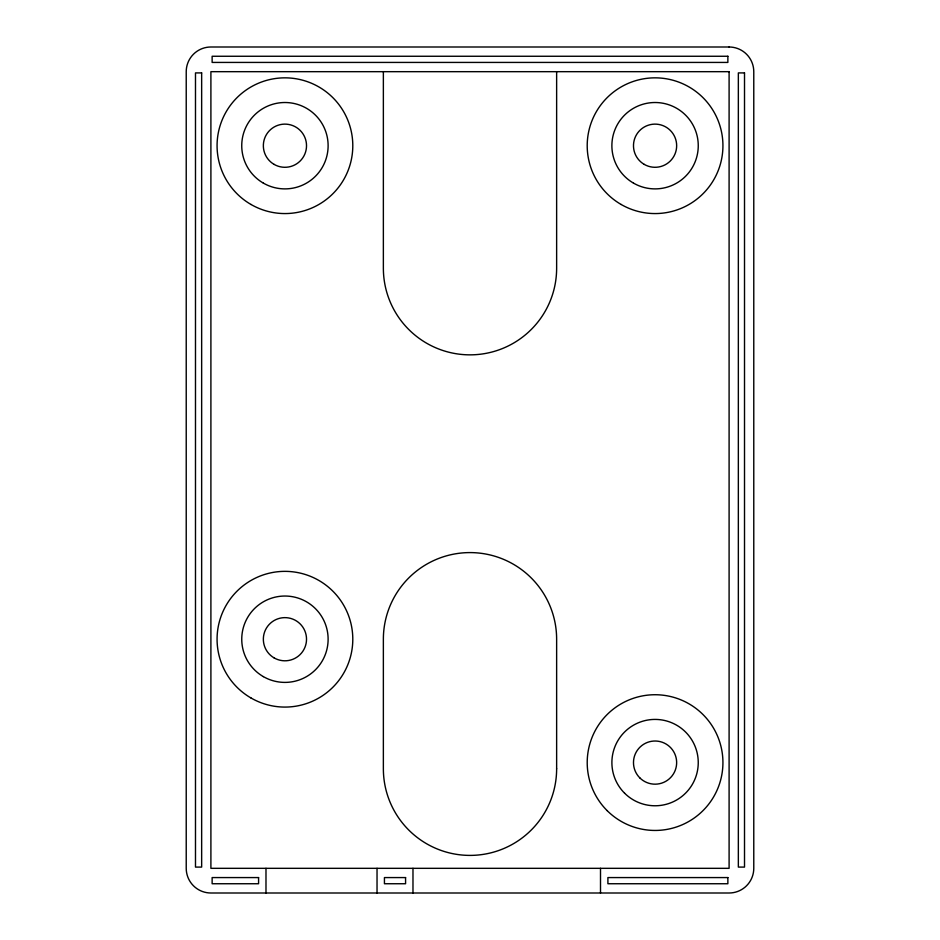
<?xml version="1.0" encoding="UTF-8"?>
<svg xmlns="http://www.w3.org/2000/svg" width="940" height="940" viewBox="0 0 940 940"><rect width="100%" height="100%" fill="white"/><g stroke="black" fill="none" stroke-linecap="round" stroke-linejoin="round"><path stroke-width="1.41" d="M600.507 868.325L600.507 893M556.633 71.675L556.633 268.217A86.633 86.633 0 0 1 470 354.85A86.633 86.633 0 0 1 383.367 268.217L383.367 71.675M412.977 868.325L412.977 893M377.034 868.325L377.034 893M265.985 868.325L265.985 893M729.099 47L210.901 47A24.675 24.675 0 0 0 186.226 71.675L186.226 868.325A24.675 24.675 0 0 0 210.901 893L729.099 893A24.675 24.675 0 0 0 753.774 868.325L753.774 71.675A24.675 24.675 0 0 0 729.099 47M727.866 56.259L212.135 56.259L212.135 62.428L727.866 62.428L727.866 56.259M729.099 71.675L210.901 71.675L210.901 868.325L729.099 868.325L729.099 71.675M201.654 72.909L195.485 72.909L195.485 867.091L201.654 867.091L201.654 72.909M744.515 72.909L738.346 72.909L738.346 867.091L744.515 867.091L744.515 72.909M258.582 877.572L212.135 877.572L212.135 883.741L258.582 883.741L258.582 877.572M405.575 877.572L384.437 877.572L384.437 883.741L405.575 883.741L405.575 877.572M727.866 877.572L607.91 877.572L607.91 883.741L727.866 883.741L727.866 877.572M556.633 768.767L556.633 639.212A86.633 86.633 0 0 0 470 552.591A86.633 86.633 0 0 0 383.367 639.212L383.367 768.767A86.633 86.633 0 0 0 470 855.4A86.633 86.633 0 0 0 556.633 768.767M274.139 657.918A21.596 21.596 0 0 0 306.522 639.212A21.596 21.596 0 0 0 274.139 620.518A21.596 21.596 0 0 0 274.139 657.918M633.478 183.1A43.181 43.181 0 0 0 698.255 145.7A43.181 43.181 0 0 0 633.478 108.3A43.181 43.181 0 0 0 633.478 183.1M639.799 777.862A21.596 21.596 0 0 0 675.919 768.18A21.596 21.596 0 0 0 649.481 741.742A21.596 21.596 0 0 0 639.799 777.862M274.139 164.406A21.596 21.596 0 0 0 306.522 145.7A21.596 21.596 0 0 0 274.139 127.006A21.596 21.596 0 0 0 274.139 164.406M263.341 183.1A43.181 43.181 0 0 0 328.119 145.7A43.181 43.181 0 0 0 263.341 108.3A43.181 43.181 0 0 0 263.341 183.1M263.341 676.612A43.181 43.181 0 0 0 328.119 639.212A43.181 43.181 0 0 0 263.341 601.823A43.181 43.181 0 0 0 263.341 676.612M624.536 793.125A43.181 43.181 0 0 0 696.775 773.773A43.181 43.181 0 0 0 643.888 720.886A43.181 43.181 0 0 0 624.536 793.125M644.276 164.406A21.596 21.596 0 0 0 676.659 145.7A21.596 21.596 0 0 0 644.276 127.006A21.596 21.596 0 0 0 644.276 164.406M251.004 204.474A67.856 67.856 0 0 0 352.794 145.7A67.856 67.856 0 0 0 251.004 86.938A67.856 67.856 0 0 0 251.004 204.474M621.14 204.474A67.856 67.856 0 0 0 722.931 145.7A67.856 67.856 0 0 0 621.14 86.938A67.856 67.856 0 0 0 621.14 204.474M251.004 697.985A67.856 67.856 0 0 0 352.794 639.212A67.856 67.856 0 0 0 251.004 580.45A67.856 67.856 0 0 0 251.004 697.985M607.087 810.574A67.856 67.856 0 0 0 720.616 780.153A67.856 67.856 0 0 0 637.508 697.045A67.856 67.856 0 0 0 607.087 810.574"/></g></svg>
